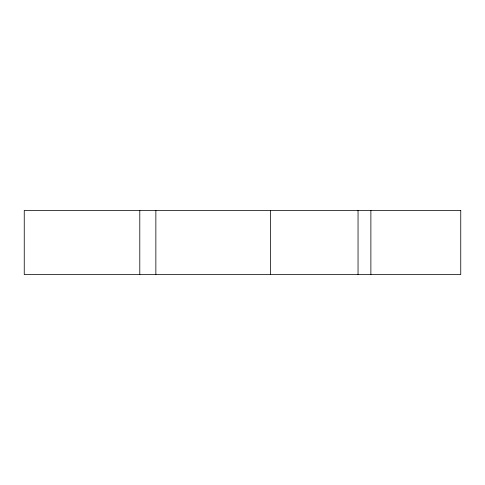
<?xml version="1.0" encoding="UTF-8"?>
<svg xmlns="http://www.w3.org/2000/svg" width="485" height="485" viewBox="0 0 485 485"><rect width="100%" height="100%" fill="white"/><g stroke="black" fill="none" stroke-linecap="round" stroke-linejoin="round"><path stroke-width="0.73" d="M370.879 210.405L370.879 274.595M358.045 210.405L358.045 274.595M270.581 210.405L270.581 274.595M155.861 210.405L155.861 274.595M139.795 210.405L139.795 274.595M460.75 210.405L24.25 210.405L24.25 274.595L460.75 274.595L460.75 210.405"/></g></svg>
